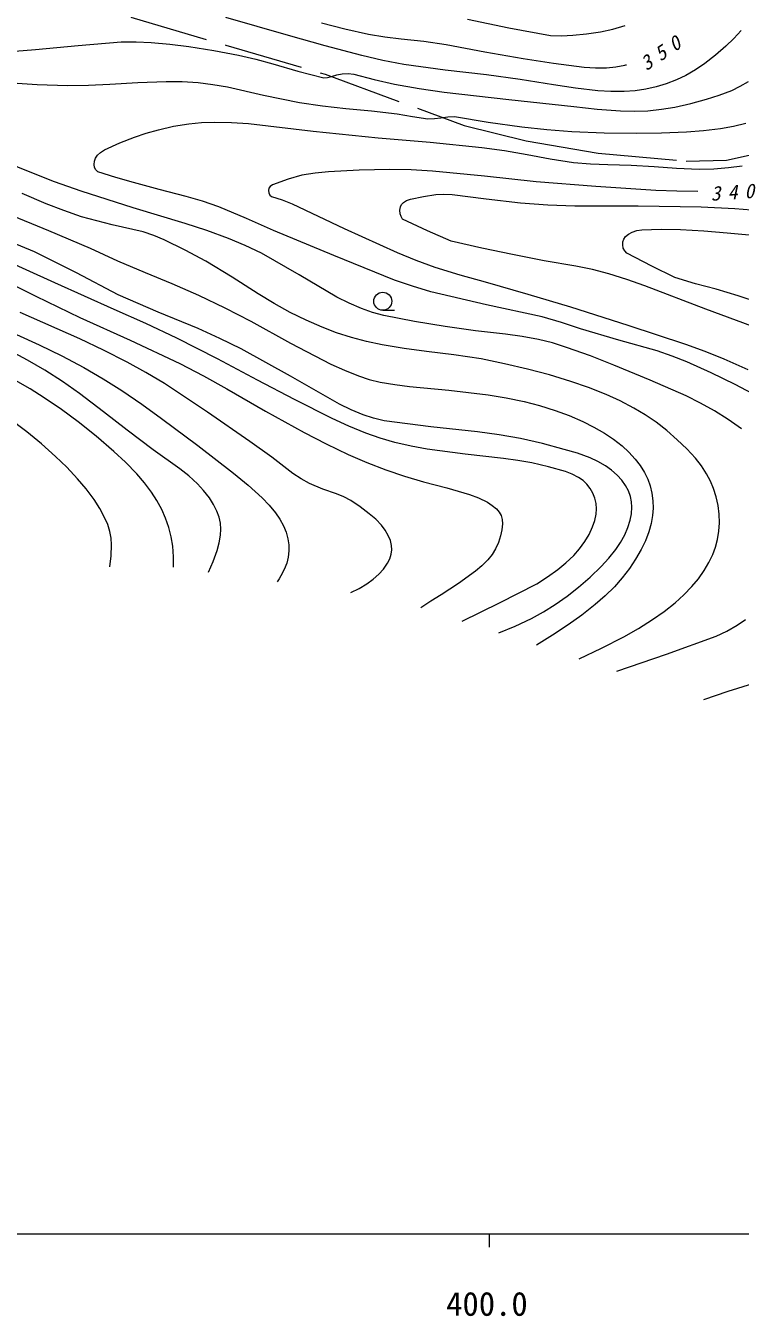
# Model space of a CAD drawing. Units: millimetres, scale not verified. Extents: x 54896 to 694896, y 2341 to 362341.
# Drawn here: x 447477 to 502097, y 181055 to 279674 of the extents above; entities that cross this region are included whole.
import ezdxf
from ezdxf.enums import TextEntityAlignment as Align

# ---------------------------------------------------------------- set-up
doc = ezdxf.new("R2010")
doc.units = ezdxf.units.MM
doc.header["$LTSCALE"] = 1000
doc.linetypes.add('DASHED', pattern=[7.5, 6, -1.5])
doc.layers.add('S-SUV', color=7, linetype='Continuous', lineweight=13)
doc.styles.add('ＭＳ ゴシック', font='')
doc.styles.get('ＭＳ ゴシック').set_extended_font_data('MS Gothic')

msp = doc.modelspace()

# ---------------------------------------------------------------- linework, layer by layer
at = {"layer": 'S-SUV', "linetype": 'DASHED'}
for p, q in [((455517, 280338), (462779, 278187)), ((462779, 278187), (470373, 275968)), ((470373, 275968), (480996, 272068)), ((480996, 272068), (485726, 270876)), ((485726, 270876), (491239, 269935)), ((491239, 269935), (497962, 269330)), ((497962, 269330), (501055, 269397)), ((501055, 269397), (503475, 269935))]:
    msp.add_line(p, q, dxfattribs=at)
at = {"layer": 'S-SUV'}
for p, q in [((467572, 278946), (462778, 280316)), ((481242, 280179), (484403, 279529)), ((470087, 279904), (471871, 279446)), ((471871, 279446), (473677, 279044)), ((484403, 279529), (487583, 278937)), ((490357, 279056), (491413, 279220)), ((491413, 279220), (492360, 279424)), ((492360, 279424), (493305, 279689)), ((502177, 279328), (501613, 278697)), ((448217, 277852), (451488, 278174)), ((451488, 278174), (454768, 278437)), ((454768, 278437), (455906, 278452)), ((455906, 278452), (457053, 278407)), ((457053, 278407), (458497, 278274)), ((458497, 278274), (459937, 278082)), ((470370, 278140), (467572, 278946)), ((473176, 277395), (470370, 278140)), ((473677, 279044), (474918, 278830)), ((474918, 278830), (476168, 278675)), ((476168, 278675), (477899, 278490)), ((477899, 278490), (479619, 278246)), ((479619, 278246), (482562, 277678)), ((487583, 278937), (488440, 278914)), ((488440, 278914), (489300, 278951)), ((489300, 278951), (490357, 279056)), ((501613, 278697), (501005, 278106)), ((446630, 277737), (448217, 277852)), ((459937, 278082), (461849, 277788)), ((461849, 277788), (463748, 277436)), ((463748, 277436), (465063, 277135)), ((465063, 277135), (466364, 276776)), ((474783, 277027), (473176, 277395)), ((482562, 277678), (485503, 277172)), ((485503, 277172), (487827, 276810)), ((500218, 277424), (499392, 276789)), ((501005, 278106), (500218, 277424)), ((466364, 276776), (468286, 276210)), ((468286, 276210), (470263, 275692)), ((476392, 276721), (474783, 277027)), ((479538, 276290), (476392, 276721)), ((482695, 275918), (479538, 276290)), ((487827, 276810), (490178, 276504)), ((490178, 276504), (491026, 276456)), ((491026, 276456), (491874, 276469)), ((491874, 276469), (492579, 276539)), ((492579, 276539), (493277, 276669)), ((493277, 276669), (493346, 276685)), ((493346, 276685), (493414, 276702)), ((498688, 276313), (497951, 275887)), ((499392, 276789), (498688, 276313)), ((446061, 275332), (448355, 275198)), ((448355, 275198), (450662, 275123)), ((452281, 275134), (453906, 275206)), ((453906, 275206), (456055, 275345)), ((456055, 275345), (458216, 275424)), ((458216, 275424), (459438, 275408)), ((459438, 275408), (460665, 275330)), ((460665, 275330), (461785, 275196)), ((461785, 275196), (462904, 275002)), ((470263, 275692), (470554, 275713)), ((470554, 275713), (470837, 275793)), ((470837, 275793), (471246, 275931)), ((471246, 275931), (471670, 276010)), ((471670, 276010), (472119, 276023)), ((472119, 276023), (472565, 275975)), ((472565, 275975), (474107, 275567)), ((474107, 275567), (475658, 275218)), ((475658, 275218), (477552, 274878)), ((485270, 275569), (482695, 275918)), ((487827, 275162), (485270, 275569)), ((489515, 274905), (487827, 275162)), ((496446, 275240), (495676, 275006)), ((497216, 275538), (496446, 275240)), ((497951, 275887), (497216, 275538)), ((502095, 275051), (502723, 275417)), ((450662, 275123), (452281, 275134)), ((462904, 275002), (465645, 274382)), ((465645, 274382), (468399, 273820)), ((477552, 274878), (479458, 274597)), ((479458, 274597), (484411, 274042)), ((491208, 274707), (489515, 274905)), ((492218, 274650), (491208, 274707)), ((493230, 274653), (492218, 274650)), ((494059, 274710), (493230, 274653)), ((494883, 274828), (494059, 274710)), ((495676, 275006), (494883, 274828)), ((499533, 274066), (500497, 274374)), ((500497, 274374), (501445, 274741)), ((501445, 274741), (502095, 275051)), ((468399, 273820), (470170, 273562)), ((470170, 273562), (471956, 273362)), ((471956, 273362), (473904, 273188)), ((473904, 273188), (475863, 272953)), ((484411, 274042), (489381, 273500)), ((489381, 273500), (491164, 273306)), ((491164, 273306), (492949, 273172)), ((493998, 273147), (495044, 273182)), ((495044, 273182), (496069, 273292)), ((496069, 273292), (497100, 273463)), ((497100, 273463), (498313, 273733)), ((498313, 273733), (499533, 274066)), ((459949, 272188), (460921, 272280)), ((460921, 272280), (461910, 272312)), ((461910, 272312), (463210, 272286)), ((463210, 272286), (464508, 272200)), ((464508, 272200), (469458, 271629)), ((475863, 272953), (477045, 272734)), ((477045, 272734), (478223, 272577)), ((478223, 272577), (478718, 272581)), ((478718, 272581), (479220, 272647)), ((479220, 272647), (479733, 272727)), ((479733, 272727), (480246, 272748)), ((480246, 272748), (482830, 272318)), ((482830, 272318), (485410, 271950)), ((492949, 273172), (493998, 273147)), ((501574, 272004), (502537, 272234)), ((455788, 271175), (456678, 271480)), ((456678, 271480), (457617, 271736)), ((457617, 271736), (458782, 271993)), ((458782, 271993), (459949, 272188)), ((469458, 271629), (474427, 271109)), ((485410, 271950), (487313, 271746)), ((487313, 271746), (489221, 271602)), ((489221, 271602), (491698, 271502)), ((491698, 271502), (494172, 271462)), ((494172, 271462), (496074, 271486)), ((496074, 271486), (497982, 271572)), ((497982, 271572), (499289, 271672)), ((499289, 271672), (500596, 271832)), ((500596, 271832), (501574, 272004)), ((453486, 270197), (454662, 270729)), ((454662, 270729), (455788, 271175)), ((474427, 271109), (478388, 270769)), ((478388, 270769), (482354, 270369)), ((482354, 270369), (484076, 270140)), ((447673, 268535), (445345, 269472)), ((452702, 269080), (452728, 269328)), ((452728, 269328), (452815, 269571)), ((452815, 269571), (452954, 269780)), ((452954, 269780), (453190, 270004)), ((453190, 270004), (453486, 270197)), ((484076, 270140), (485800, 269850)), ((485800, 269850), (487578, 269508)), ((487578, 269508), (489362, 269225)), ((449675, 267754), (447673, 268535)), ((452737, 268845), (452702, 269080)), ((452829, 268668), (452737, 268845)), ((452973, 268526), (452829, 268668)), ((454363, 268074), (452973, 268526)), ((468588, 268255), (467540, 267943)), ((469600, 268414), (468588, 268255)), ((470625, 268515), (469600, 268414)), ((472971, 268635), (470625, 268515)), ((475306, 268694), (472971, 268635)), ((476942, 268664), (475306, 268694)), ((478577, 268573), (476942, 268664)), ((482544, 268194), (478577, 268573)), ((489362, 269225), (490664, 269119)), ((490664, 269119), (491983, 269073)), ((491983, 269073), (493755, 269030)), ((493755, 269030), (495524, 268926)), ((495524, 268926), (497239, 268791)), ((497239, 268791), (498967, 268715)), ((498967, 268715), (500076, 268745)), ((500076, 268745), (501193, 268835)), ((501193, 268835), (502255, 268978)), ((451698, 267029), (449675, 267754)), ((455699, 267703), (454363, 268074)), ((457665, 267152), (455699, 267703)), ((466171, 267404), (466061, 267258)), ((466336, 267516), (466171, 267404)), ((467540, 267943), (466336, 267516)), ((486497, 267757), (482544, 268194)), ((491068, 267391), (486497, 267757)), ((495643, 267085), (491068, 267391)), ((449023, 266070), (447191, 266860)), ((455674, 265772), (451698, 267029)), ((459727, 266639), (457665, 267152)), ((460999, 266260), (459727, 266639)), ((466061, 267258), (466027, 267091)), ((466027, 267091), (466053, 266908)), ((466053, 266908), (466131, 266743)), ((466131, 266743), (466253, 266623)), ((466253, 266623), (467067, 266368)), ((467067, 266368), (467845, 266063)), ((476351, 266172), (476591, 266321)), ((476591, 266321), (476877, 266423)), ((476877, 266423), (477890, 266635)), ((477890, 266635), (478827, 266772)), ((478827, 266772), (479435, 266810)), ((479435, 266810), (480066, 266787)), ((480066, 266787), (482682, 266441)), ((482682, 266441), (485305, 266154)), ((497249, 267024), (495643, 267085)), ((498845, 267023), (497249, 267024)), ((446043, 265322), (449224, 264027)), ((450375, 265549), (449023, 266070)), ((451748, 265084), (450375, 265549)), ((459661, 264575), (455674, 265772)), ((462242, 265828), (460999, 266260)), ((464345, 264953), (462242, 265828)), ((467845, 266063), (471827, 264184)), ((476078, 265573), (476122, 265827)), ((476095, 265314), (476078, 265573)), ((476167, 265089), (476095, 265314)), ((476122, 265827), (476213, 266020)), ((476213, 266020), (476351, 266172)), ((485305, 266154), (487377, 266004)), ((487377, 266004), (489455, 265914)), ((489455, 265914), (494289, 265912)), ((494289, 265912), (499125, 265848)), ((499125, 265848), (501680, 265714)), ((501680, 265714), (504232, 265520)), ((454092, 264476), (451748, 265084)), ((456447, 263927), (454092, 264476)), ((461322, 264022), (459661, 264575)), ((466419, 264025), (464345, 264953)), ((476288, 264900), (476167, 265089)), ((478202, 263995), (476288, 264900)), ((449224, 264027), (452393, 262673)), ((457256, 263651), (456447, 263927)), ((458046, 263319), (457256, 263651)), ((459660, 262523), (458046, 263319)), ((462966, 263412), (461322, 264022)), ((464240, 262878), (462966, 263412)), ((471032, 262115), (466419, 264025)), ((471827, 264184), (475868, 262344)), ((480004, 263209), (478202, 263995)), ((493133, 263169), (493206, 263375)), ((493206, 263375), (493338, 263560)), ((493338, 263560), (493564, 263751)), ((493564, 263751), (493838, 263900)), ((493838, 263900), (494206, 264026)), ((494206, 264026), (494588, 264092)), ((494588, 264092), (496066, 264124)), ((496066, 264124), (497534, 264096)), ((497534, 264096), (499304, 264002)), ((499304, 264002), (501100, 263845)), ((501100, 263845), (503344, 263654)), ((448154, 262411), (446048, 263277)), ((451360, 260789), (448154, 262411)), ((452393, 262673), (454483, 261714)), ((461236, 261678), (459660, 262523)), ((465488, 262290), (464240, 262878)), ((475868, 262344), (477293, 261763)), ((482343, 262676), (480004, 263209)), ((484697, 262202), (482343, 262676)), ((493116, 262925), (493133, 263169)), ((493160, 262687), (493116, 262925)), ((493264, 262470), (493160, 262687)), ((493418, 262287), (493264, 262470)), ((449687, 260024), (445141, 262089)), ((454483, 261714), (456595, 260812)), ((463262, 260456), (461236, 261678)), ((468384, 260647), (465488, 262290)), ((475659, 260246), (471032, 262115)), ((477293, 261763), (478747, 261234)), ((487106, 261723), (484697, 262202)), ((489529, 261302), (487106, 261723)), ((495329, 261298), (493418, 262287)), ((444909, 260697), (448246, 259013)), ((454542, 259111), (451360, 260789)), ((456595, 260812), (458650, 259983)), ((465247, 259189), (463262, 260456)), ((471265, 258944), (468384, 260647)), ((478747, 261234), (480662, 260638)), ((480662, 260638), (482607, 260095)), ((490800, 261043), (489529, 261302)), ((492047, 260729), (490800, 261043)), ((493437, 260291), (492047, 260729)), ((497105, 260444), (495329, 261298)), ((498677, 259961), (497105, 260444)), ((454240, 257996), (449687, 260024)), ((458650, 259983), (460682, 259097)), ((477046, 259768), (475659, 260246)), ((478452, 259348), (477046, 259768)), ((482607, 260095), (485870, 259174)), ((494811, 259794), (493437, 260291)), ((499481, 258021), (494811, 259794)), ((500266, 259536), (498677, 259961)), ((501932, 259045), (500266, 259536)), ((448246, 259013), (451610, 257382)), ((457589, 257794), (454542, 259111)), ((460682, 259097), (462688, 258123)), ((466459, 258454), (465247, 259189)), ((467694, 257776), (466459, 258454)), ((472188, 258481), (471265, 258944)), ((473133, 258073), (472188, 258481)), ((482699, 258358), (478452, 259348)), ((485870, 259174), (489115, 258195)), ((503581, 258496), (501932, 259045)), ((451599, 255742), (447042, 257760)), ((456652, 256926), (454240, 257996)), ((460660, 256531), (457589, 257794)), ((462688, 258123), (464674, 257092)), ((468904, 257180), (467694, 257776)), ((473978, 257775), (473133, 258073)), ((474842, 257534), (473978, 257775)), ((474772, 257935), (475668, 257935)), ((477193, 257080), (474842, 257534)), ((486945, 257430), (482699, 258358)), ((488431, 257005), (486945, 257430)), ((489115, 258195), (493517, 256802)), ((504169, 256291), (499481, 258021)), ((443960, 257362), (448504, 255294)), ((451610, 257382), (455446, 255650)), ((459028, 255806), (456652, 256926)), ((462314, 255779), (460660, 256531)), ((464674, 257092), (467727, 255432)), ((470132, 256643), (468904, 257180)), ((471241, 256217), (470132, 256643)), ((479552, 256686), (477193, 257080)), ((481849, 256371), (479552, 256686)), ((489891, 256524), (488431, 257005)), ((492820, 255646), (489891, 256524)), ((493517, 256802), (497902, 255351)), ((453426, 254886), (451599, 255742)), ((455446, 255650), (459264, 253859)), ((462125, 254227), (459028, 255806)), ((463936, 254975), (462314, 255779)), ((467727, 255432), (470809, 253824)), ((472370, 255848), (471241, 256217)), ((473537, 255537), (472370, 255848)), ((474719, 255285), (473537, 255537)), ((484158, 256116), (481849, 256371)), ((485424, 255940), (484158, 256116)), ((486668, 255706), (485424, 255940)), ((487751, 255433), (486668, 255706)), ((488821, 255101), (487751, 255433)), ((495754, 254828), (492820, 255646)), ((447618, 254125), (446276, 254837)), ((448504, 255294), (450226, 254450)), ((450226, 254450), (451919, 253552)), ((455219, 253980), (453426, 254886)), ((467707, 252900), (463936, 254975)), ((476414, 255005), (474719, 255285)), ((478109, 254786), (476414, 255005)), ((480199, 254528), (478109, 254786)), ((482280, 254210), (480199, 254528)), ((490648, 254442), (488821, 255101)), ((492441, 253731), (490648, 254442)), ((496894, 254435), (495754, 254828)), ((497902, 255351), (499390, 254820)), ((499390, 254820), (500854, 254234)), ((448930, 253361), (447618, 254125)), ((451919, 253552), (453385, 252697)), ((456664, 253186), (455219, 253980)), ((459264, 253859), (461071, 252920)), ((465193, 252594), (462125, 254227)), ((470809, 253824), (471846, 253345)), ((484070, 253849), (482280, 254210)), ((485841, 253431), (484070, 253849)), ((495225, 252588), (492441, 253731)), ((498005, 253989), (496894, 254435)), ((499874, 253152), (498005, 253989)), ((500854, 254234), (502685, 253409)), ((447806, 251928), (446680, 252562)), ((450280, 252485), (448930, 253361)), ((451589, 251564), (450280, 252485)), ((453385, 252697), (454821, 251791)), ((458069, 252346), (456664, 253186)), ((461071, 252920), (462858, 251923)), ((468029, 251102), (465193, 252594)), ((471471, 250759), (467707, 252900)), ((471846, 253345), (472904, 252922)), ((472904, 252922), (473728, 252654)), ((473728, 252654), (474578, 252442)), ((487512, 252987), (485841, 253431)), ((489157, 252489), (487512, 252987)), ((490507, 252021), (489157, 252489)), ((497975, 251394), (495225, 252588)), ((501710, 252264), (499874, 253152)), ((448885, 251251), (447806, 251928)), ((453424, 250184), (451589, 251564)), ((454821, 251791), (456353, 250758)), ((461365, 250141), (458069, 252346)), ((462858, 251923), (465792, 250229)), ((474578, 252442), (475680, 252249)), ((475680, 252249), (476804, 252113)), ((476804, 252113), (479819, 251820)), ((479819, 251820), (482832, 251467)), ((491838, 251497), (490507, 252021)), ((492920, 251002), (491838, 251497)), ((503020, 251577), (501710, 252264)), ((450197, 250354), (448885, 251251)), ((456353, 250758), (457859, 249670)), ((470892, 249664), (468029, 251102)), ((472362, 250327), (471471, 250759)), ((482832, 251467), (484201, 251240)), ((484201, 251240), (485570, 250952)), ((485570, 250952), (486762, 250647)), ((486762, 250647), (487945, 250282)), ((493974, 250454), (492920, 251002)), ((499074, 250844), (497975, 251394)), ((500142, 250241), (499074, 250844)), ((447547, 248641), (446110, 249741)), ((451479, 249405), (450197, 250354)), ((455216, 248761), (453424, 250184)), ((457859, 249670), (460630, 247599)), ((464618, 247893), (461365, 250141)), ((465792, 250229), (468764, 248582)), ((472175, 249075), (470892, 249664)), ((473262, 249955), (472362, 250327)), ((474061, 249693), (473262, 249955)), ((474869, 249491), (474061, 249693)), ((487945, 250282), (489009, 249884)), ((489009, 249884), (490054, 249430)), ((494835, 249947), (493974, 250454)), ((495662, 249390), (494835, 249947)), ((501183, 249587), (500142, 250241)), ((502196, 248879), (501183, 249587)), ((448680, 247717), (447547, 248641)), ((452861, 248303), (451479, 249405)), ((457222, 247260), (455216, 248761)), ((468764, 248582), (470433, 247715)), ((473470, 248546), (472175, 249075)), ((474583, 248160), (473470, 248546)), ((478448, 249034), (474869, 249491)), ((482024, 248637), (478448, 249034)), ((483676, 248411), (482024, 248637)), ((490054, 249430), (490901, 249011)), ((490901, 249011), (491711, 248544)), ((491711, 248544), (492399, 248085)), ((496493, 248741), (495662, 249390)), ((497289, 248043), (496493, 248741)), ((449756, 246763), (448680, 247717)), ((454211, 247151), (452861, 248303)), ((460630, 247599), (463360, 245483)), ((466277, 246702), (464618, 247893)), ((470433, 247715), (472128, 246902)), ((475704, 247834), (474583, 248160)), ((476930, 247547), (475704, 247834)), ((478160, 247322), (476930, 247547)), ((485300, 248129), (483676, 248411)), ((486969, 247746), (485300, 248129)), ((488645, 247299), (486969, 247746)), ((492399, 248085), (493066, 247567)), ((493066, 247567), (493587, 247088)), ((498005, 247350), (497289, 248043)), ((450618, 245932), (449756, 246763)), ((455110, 246316), (454211, 247151)), ((459245, 245821), (457222, 247260)), ((467902, 245460), (466277, 246702)), ((472128, 246902), (473553, 246296)), ((481071, 246935), (478160, 247322)), ((483991, 246607), (481071, 246935)), ((485094, 246463), (483991, 246607)), ((489652, 247001), (488645, 247299)), ((490622, 246652), (489652, 247001)), ((491222, 246377), (490622, 246652)), ((493587, 247088), (494071, 246560)), ((494071, 246560), (494451, 246063)), ((498669, 246624), (498005, 247350)), ((499128, 246043), (498669, 246624)), ((451432, 245064), (450618, 245932)), ((455963, 245442), (455110, 246316)), ((459934, 245273), (459245, 245821)), ((473553, 246296), (475006, 245745)), ((475006, 245745), (476426, 245257)), ((486156, 246265), (485094, 246463)), ((487440, 245968), (486156, 246265)), ((488745, 245604), (487440, 245968)), ((489257, 245410), (488745, 245604)), ((491797, 246047), (491222, 246377)), ((492261, 245714), (491797, 246047)), ((492683, 245338), (492261, 245714)), ((494451, 246063), (494785, 245525)), ((499532, 245436), (499128, 246043)), ((452083, 244286), (451432, 245064)), ((456553, 244758), (455963, 245442)), ((457093, 244039), (456553, 244758)), ((460595, 244670), (459934, 245273)), ((461076, 244154), (460595, 244670)), ((463360, 245483), (464473, 244564)), ((468526, 245045), (467902, 245460)), ((469177, 244683), (468526, 245045)), ((470197, 244265), (469177, 244683)), ((476426, 245257), (477882, 244821)), ((477882, 244821), (479667, 244365)), ((489738, 245164), (489257, 245410)), ((490080, 244926), (489738, 245164)), ((490378, 244647), (490080, 244926)), ((490631, 244320), (490378, 244647)), ((493035, 244947), (492683, 245338)), ((493332, 244530), (493035, 244947)), ((494785, 245525), (495027, 245029)), ((495027, 245029), (495213, 244508)), ((499828, 244881), (499532, 245436)), ((500065, 244308), (499828, 244881)), ((452693, 243463), (452083, 244286)), ((457507, 243393), (457093, 244039)), ((461513, 243596), (461076, 244154)), ((461832, 243100), (461513, 243596)), ((464473, 244564), (465550, 243595)), ((465550, 243595), (466085, 243042)), ((471237, 243904), (470197, 244265)), ((471802, 243677), (471237, 243904)), ((472337, 243397), (471802, 243677)), ((479667, 244365), (481398, 243862)), ((481398, 243862), (482082, 243593)), ((482082, 243593), (482765, 243259)), ((490837, 243957), (490631, 244320)), ((490990, 243567), (490837, 243957)), ((493547, 244130), (493332, 244530)), ((493705, 243710), (493547, 244130)), ((493793, 243293), (493705, 243710)), ((495213, 244508), (495347, 243950)), ((495347, 243950), (495423, 243381)), ((500264, 243665), (500065, 244308)), ((500403, 243014), (500264, 243665)), ((453129, 242794), (452693, 243463)), ((453505, 242107), (453129, 242794)), ((457871, 242715), (457507, 243393)), ((458167, 242033), (457871, 242715)), ((462087, 242591), (461832, 243100)), ((466085, 243042), (466574, 242449)), ((473049, 242921), (472337, 243397)), ((473738, 242387), (473049, 242921)), ((482765, 243259), (483141, 243026)), ((483141, 243026), (483476, 242747)), ((483476, 242747), (483670, 242515)), ((491084, 243160), (490990, 243567)), ((491082, 242350), (491113, 242749)), ((491113, 242749), (491084, 243160)), ((493786, 242385), (493820, 242877)), ((493820, 242877), (493793, 243293)), ((495439, 242817), (495395, 242246)), ((495423, 243381), (495439, 242817)), ((500483, 242352), (500403, 243014)), ((453740, 241563), (453505, 242107)), ((458408, 241327), (458167, 242033)), ((462254, 242130), (462087, 242591)), ((462358, 241668), (462254, 242130)), ((462395, 241207), (462358, 241668)), ((466574, 242449), (466903, 241967)), ((466903, 241967), (467180, 241455)), ((474228, 241964), (473738, 242387)), ((474671, 241503), (474228, 241964)), ((483670, 242515), (483816, 242247)), ((483816, 242247), (483896, 241951)), ((483921, 241623), (483880, 241157)), ((483896, 241951), (483921, 241623)), ((490809, 241378), (490976, 241857)), ((490976, 241857), (491082, 242350)), ((493511, 241323), (493690, 241894)), ((493690, 241894), (493786, 242385)), ((495282, 241625), (495107, 241009)), ((495395, 242246), (495282, 241625)), ((500463, 241056), (500502, 241698)), ((500502, 241698), (500483, 242352)), ((453911, 241015), (453740, 241563)), ((454003, 240513), (453911, 241015)), ((458588, 240615), (458408, 241327)), ((462267, 240156), (462371, 240751)), ((462371, 240751), (462395, 241207)), ((467180, 241455), (467374, 240980)), ((467374, 240980), (467514, 240477)), ((474958, 241121), (474671, 241503)), ((475194, 240709), (474958, 241121)), ((475349, 240327), (475194, 240709)), ((483776, 240683), (483609, 240174)), ((483880, 241157), (483776, 240683)), ((490221, 240266), (490540, 240805)), ((490540, 240805), (490809, 241378)), ((492954, 240196), (493279, 240784)), ((493279, 240784), (493511, 241323)), ((495107, 241009), (494847, 240324)), ((500363, 240423), (500463, 241056)), ((453995, 239164), (454036, 240002)), ((454036, 240002), (454003, 240513)), ((458707, 239903), (458588, 240615)), ((458769, 239100), (458707, 239903)), ((462103, 239569), (462267, 240156)), ((467514, 240477), (467582, 240011)), ((467582, 240011), (467589, 239538)), ((475441, 239944), (475349, 240327)), ((475463, 239617), (475441, 239944)), ((483388, 239691), (483126, 239263)), ((483609, 240174), (483388, 239691)), ((489372, 239197), (489816, 239708)), ((489816, 239708), (490221, 240266)), ((492043, 238980), (492583, 239648)), ((492583, 239648), (492954, 240196)), ((494526, 239650), (494103, 238907)), ((494847, 240324), (494526, 239650)), ((500000, 239268), (500209, 239832)), ((500209, 239832), (500363, 240423)), ((453893, 238318), (453995, 239164)), ((458770, 238303), (458769, 239100)), ((461433, 237923), (461795, 238731)), ((461795, 238731), (462103, 239569)), ((467536, 239070), (467424, 238608)), ((467589, 239538), (467536, 239070)), ((475128, 238600), (475305, 238940)), ((475305, 238940), (475424, 239296)), ((475424, 239296), (475463, 239617)), ((482810, 238862), (482356, 238406)), ((483126, 239263), (482810, 238862)), ((488776, 238627), (489372, 239197)), ((491458, 238352), (492043, 238980)), ((494103, 238907), (493626, 238190)), ((499702, 238645), (500000, 239268)), ((467233, 238112), (466986, 237638)), ((467424, 238608), (467233, 238112)), ((474033, 237373), (474470, 237768)), ((474470, 237768), (474817, 238159)), ((474817, 238159), (475128, 238600)), ((481854, 237987), (480553, 237056)), ((482356, 238406), (481854, 237987)), ((487364, 237550), (488150, 238112)), ((488150, 238112), (488776, 238627)), ((490616, 237536), (491458, 238352)), ((493626, 238190), (493078, 237479)), ((498901, 237421), (499350, 238050)), ((499350, 238050), (499702, 238645)), ((466845, 237407), (466689, 237172)), ((466986, 237638), (466845, 237407)), ((472956, 236669), (473562, 237027)), ((473562, 237027), (474033, 237373)), ((480553, 237056), (479229, 236183)), ((483705, 235577), (486545, 237039)), ((486545, 237039), (487364, 237550)), ((488864, 236081), (489740, 236769)), ((489740, 236769), (490616, 237536)), ((492484, 236807), (491775, 236104)), ((493078, 237479), (492484, 236807)), ((497779, 236183), (498405, 236829)), ((498405, 236829), (498901, 237421)), ((472327, 236367), (472956, 236669)), ((479229, 236183), (478454, 235693)), ((487961, 235447), (488864, 236081)), ((491775, 236104), (491016, 235437)), ((497112, 235581), (497779, 236183)), ((478454, 235693), (477669, 235205)), ((480849, 234176), (483705, 235577)), ((486139, 234387), (487060, 234888)), ((487060, 234888), (487961, 235447)), ((491016, 235437), (490000, 234639)), ((495404, 234297), (496276, 234915)), ((496276, 234915), (497112, 235581)), ((483639, 233273), (484902, 233803)), ((484902, 233803), (486139, 234387)), ((488940, 233882), (487747, 233093)), ((490000, 234639), (488940, 233882)), ((494313, 233607), (495404, 234297)), ((501076, 233418), (501860, 233863)), ((501860, 233863), (502510, 234298)), ((487747, 233093), (486533, 232336)), ((491498, 232102), (493198, 232974)), ((493198, 232974), (494313, 233607)), ((496471, 231658), (500266, 233026)), ((500266, 233026), (501076, 233418)), ((489776, 231286), (491498, 232102)), ((492668, 230350), (496471, 231658)), ((499320, 228197), (501182, 228830)), ((501182, 228830), (503061, 229405)), ((54896, 187340), (593896, 187340)), ((482896, 187340), (482896, 186340))]:
    msp.add_line(p, q, dxfattribs=at)
msp.add_circle((474772, 258624), 688, dxfattribs=at)

# ---------------------------------------------------------------- texts
at = {"layer": 'S-SUV', "style": 'ＭＳ ゴシック'}
msp.add_text('400.0', height=1833, dxfattribs=at).set_placement((479615, 180535), align=Align.BOTTOM_LEFT)
at = {"layer": 'S-SUV', "char_height": 1100, "attachment_point": 7, "style": 'ＭＳ ゴシック'}
for s, insert, rotation in [('\\T1.73;\\Q15;350', (494933, 276183), 34), ('\\T1.73;\\Q15;340', (499867, 266277), 3.9)]:
    msp.add_mtext(s, dxfattribs=dict(at, insert=insert, rotation=rotation))

doc.saveas('drawing.dxf')
